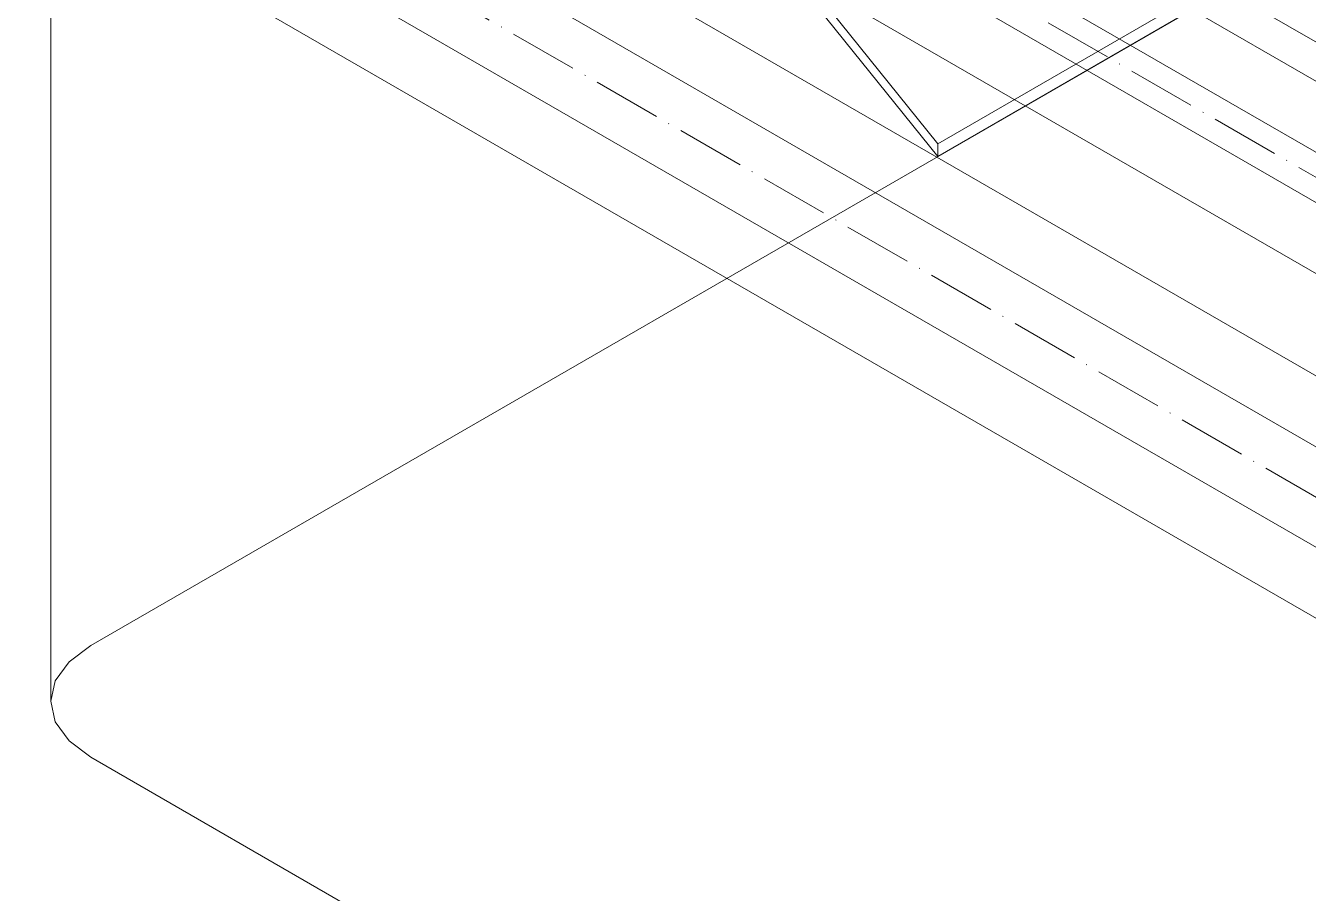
# Model space of a CAD drawing. Header units: millimetres. Extents: x -88595 to 880822, y -1054509 to -148035.
# Drawn here: x 416441.8 to 416629.2, y -311006.3 to -310879.5 of the extents above; entities that cross this region are included whole.
import ezdxf

# ---------------------------------------------------------------- set-up
doc = ezdxf.new("R2010")
doc.units = ezdxf.units.MM
doc.linetypes.add('$12$ADSK_Осевая', pattern=[14, 10, -2, 0, -2])
for name, color, linetype, lineweight in [('Изоляция', 7, 'Continuous', 18), ('Оборудование', 7, 'Continuous', 18), ('Трубопровод', 7, 'Continuous', 18)]:
    doc.layers.add(name, color=color, linetype=linetype, lineweight=lineweight)

# ---------------------------------------------------------------- blocks, each defined once
blk = doc.blocks.new('$0$ADSK_Наружный блок кондиционера сплит-системы1 - AV08IMVEVA-V55-В_ОВ3_4')
at = {"layer": 'Оборудование'}
for p, q in [((-17382.79, 13315.93), (-17382.79, 11944.21)), ((-17376.94, 11952.38), (-16874.89, 12242.24)), ((-17306.29, 12089.87), (-17253.19, 12023.82)), ((-17253.19, 12025.71), (-17305.37, 12090.62)), ((-17216.07, 12047.14), (-17253.19, 12025.71)), ((-17253.19, 12023.82), (-17214.3, 12046.28)), ((-17253.19, 12023.82), (-17253.19, 12025.71)), ((-16712.26, 11552.3), (-17376.94, 11936.05))]:
    blk.add_line(p, q, dxfattribs=at)
blk.add_polyline3d([(-17376.94, 11936.05, 0), (-17380.11, 11938.44, 0), (-17382.11, 11941.23, 0), (-17382.79, 11944.21, 0), (-17382.11, 11947.2, 0), (-17380.11, 11949.99, 0), (-17376.94, 11952.38, 0)], dxfattribs=at)

msp = doc.modelspace()

# ---------------------------------------------------------------- linework, layer by layer
at = {"layer": 'Изоляция', "color": 190, "true_color": 0x8000ff}
for p, q in [((423847, -315054.17), (414558.03, -309691.18)), ((414545.86, -309712.27), (423834.83, -315075.26)), ((415423.69, -310185.25), (423403.21, -314792.22))]:
    msp.add_line(p, q, dxfattribs=at)
at = {"layer": 'Изоляция', "color": 134, "true_color": 0x00a6a6}
for p, q in [((423829.4, -315087.06), (414530.38, -309718.27)), ((414515.03, -309744.86), (423814.05, -315113.65))]:
    msp.add_line(p, q, dxfattribs=at)
at = {"layer": 'Трубопровод', "color": 190, "true_color": 0x8000ff}
for p, q in [((423842.5, -315061.96), (414553.53, -309698.97)), ((414550.36, -309704.47), (423839.33, -315067.46))]:
    msp.add_line(p, q, dxfattribs=at)
at = {"layer": 'Трубопровод', "color": 190, "linetype": '$12$ADSK_Осевая', "true_color": 0x8000ff}
msp.add_line((414551.95, -309701.72), (423840.92, -315064.71), dxfattribs=at)
msp.add_line((414551.95, -309701.72), (423840.92, -315064.71), dxfattribs=at)
at = {"layer": 'Трубопровод', "color": 134, "true_color": 0x00a6a6}
for p, q in [((423824.9, -315094.86), (414525.88, -309726.07)), ((414519.53, -309737.07), (423818.55, -315105.86))]:
    msp.add_line(p, q, dxfattribs=at)
at = {"layer": 'Трубопровод', "color": 134, "linetype": '$12$ADSK_Осевая', "true_color": 0x00a6a6}
msp.add_line((414522.71, -309731.57), (423821.72, -315100.36), dxfattribs=at)
msp.add_line((414522.71, -309731.57), (423821.72, -315100.36), dxfattribs=at)

# ---------------------------------------------------------------- block references
at = {"layer": 'Оборудование'}
msp.add_blockref('$0$ADSK_Наружный блок кондиционера сплит-системы1 - AV08IMVEVA-V55-В_ОВ3_4', (433828.25, -322922.45), dxfattribs=at)

doc.saveas('drawing.dxf')
